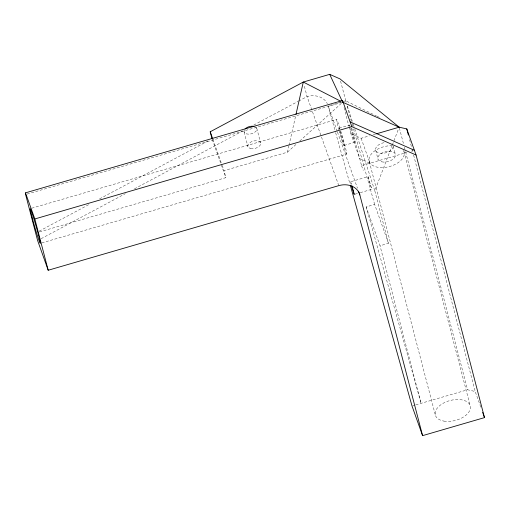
<?xml version="1.0" encoding="UTF-8"?>
<svg xmlns="http://www.w3.org/2000/svg" width="510" height="510" viewBox="0 0 510 510"><rect width="100%" height="100%" fill="white"/><g stroke="black" fill="none" stroke-linecap="round" stroke-linejoin="round"><path stroke-width="0.38" stroke-dasharray="2.55 1.91" d="M222.181 165.418L224.043 170.646L287.442 152.184L288.838 146.019M289.011 145.248L295.8 115.19M388.48 243.302L374.64 204.446L366.186 206.907L380.026 245.763L388.48 243.302L374.805 190.785L392.082 145.675M392.368 144.936L398.597 128.667M360.309 192.646L371.733 189.318L368.092 176.658L350.58 181.758L351.129 184.524M368.092 176.658L371.733 189.318M287.442 152.184L296.839 143.68M299.772 141.021L342.051 102.746M39.174 231.164L89.766 204.127M99.603 198.868L209.221 140.295M41.131 238.693L125.339 193.692M134.461 188.821L244.621 129.948M253.744 125.071L297.955 101.452M298.656 101.076L307.077 96.575A18.067 14.815 -19.6 0 1 327.344 103.702M329.67 105.442L345.659 100.782L376.335 115.923M27.126 194.087L341.872 102.433M31.741 208.208L336.651 119.416M339.201 128.112L349.771 125.039M39.48 231.929L225.866 177.652L224.043 170.646M349.044 126.805L350.848 133.722L361.125 138.267L369.495 135.826M373.294 134.723L375.583 134.053M344.173 145.414L354.743 142.335M41.814 242.9L346.724 154.109A18.067 0.739 73.8 0 0 340.897 131.516M351.741 128.023L361.552 165.661L406.865 152.464M411.379 151.151L412.883 150.718M354.979 194.195L359.55 192.863M412.762 405.743L415.025 405.08M415.784 404.863L467.587 389.774L475.199 391.489L481.312 408.657M377.049 116.274L380.613 118.033M350.58 181.758L351.409 183.938M361.125 138.267L370.005 163.2L359.728 158.661L350.848 133.722M361.552 165.661L363.241 170.41M337.206 131.331L328.147 105.882L335.44 131.975M337.473 132.077L357.459 188.203M338.787 185.634L307.077 96.575L304.087 85.106M212.868 139.262L221.914 164.673M212.294 139.536L225.866 177.652M340.572 81.16L346.15 102.3M347.374 106.08L353.003 123.471M353.251 124.23L354.475 128.01M354.718 128.769L374.805 190.785M345.659 100.782L346.086 102.312M347.151 106.118L351.836 122.891M352.053 123.65L352.69 125.938M353.545 128.985L374.64 204.446M366.186 206.907L421.069 403.321L380.026 245.763M335.65 132.747L350.019 184.167M409.581 139.683L411.793 148.155M411.991 148.926L412.794 152.005M413.597 155.085L475.199 391.489M399.368 127.959L403.582 144.126M404.385 147.211L405.386 151.062M405.584 151.827L467.587 389.774M403.984 151.585L470.124 405.418M393.229 146.083L395.32 154.103M375.711 150.399L377.986 159.152M369.323 161.676L435.47 415.51M344.04 107.591L348.846 126.04M256.798 128.348L260.584 142.876M244.118 132.039L247.905 146.568M255.312 126.811A6.611 3.774 -14.6 0 1 251.723 133.754A6.611 3.774 -14.6 0 1 244.335 130.012M393.191 146.701A9.033 5.157 -14.6 0 1 383.807 153.23A9.033 5.157 -14.6 0 1 375.558 149.054A9.033 5.157 -14.6 0 1 384.942 142.519M346.724 154.109A18.067 0.739 73.8 0 1 339.367 131.287M339.016 130.012A18.067 0.739 73.8 0 1 336.619 119.436A18.067 0.739 73.8 0 1 340.023 128.692M340.329 131.089A9.033 0.37 73.8 0 1 343.848 143.323A9.033 0.37 73.8 0 1 343.045 142.437A9.033 0.37 73.8 0 1 339.526 130.203M339.252 128.96A9.033 0.37 73.8 0 1 339.819 129.585M403.384 150.354A18.067 10.308 -14.6 0 1 388.448 166.802A18.067 10.308 -14.6 0 1 369.119 158.323A18.067 10.308 -14.6 0 1 392.757 145.688M350.899 128.016A9.033 0.37 73.8 0 1 354.284 139.727A9.033 0.37 73.8 0 1 353.965 140.409A9.033 0.37 73.8 0 1 350.523 128.82M350.096 127.124A9.033 0.37 73.8 0 1 350 125.492M250.659 148.55A6.611 3.774 -14.6 0 0 260.693 143.865A6.611 3.774 -14.6 0 0 251.379 141.761A6.611 3.774 -14.6 0 0 250.659 148.55M443.981 421.113A18.067 10.308 -14.6 0 0 470.469 407.413A18.067 10.308 -14.6 0 0 443.942 402.868A18.067 10.308 -14.6 0 0 443.981 421.113M381.754 161.855A9.033 5.157 -14.6 0 0 395.473 155.454A9.033 5.157 -14.6 0 0 382.736 152.579A9.033 5.157 -14.6 0 0 381.754 161.855"/><path stroke-width="0.76" d="M295.978 114.418L303.291 82.046L329.709 74.352L339.985 78.897L399.164 127.188L406.776 128.902L416.077 155.027L484.5 417.613L422.58 435.648L412.01 405.96L350.453 185.697M212.032 138.79L210.203 131.79L303.291 82.046L340.527 101.133M422.58 435.648L359.856 194.941A18.067 14.815 -19.6 0 0 338.787 185.634L48.195 270.249L37.625 240.567L25.602 194.533L25.5 192.844L342.535 100.521L351.836 126.646L416.077 155.027M25.5 192.844L34.833 218.962L351.836 126.646M376.342 133.837L399.164 127.188L397.736 126.48M329.709 74.352L342.637 102.21L399.164 127.188M350.147 121.896L414.388 150.278M482.638 412.392L484.5 417.613M358.524 191.199L359.856 194.941M210.203 131.79L212.6 138.516M352.008 185.844L354.22 194.418L351.53 186.003M406.776 128.902L408.376 135.061M34.833 218.962L48.195 270.249M342.535 100.521L342.637 102.21M245.074 128.979A6.611 3.774 -14.6 0 1 254.044 126.372M32.034 217.222A18.067 0.739 73.8 0 0 40.284 243.346A18.067 0.739 73.8 0 0 33.424 217.432A18.067 0.739 73.8 0 0 32.034 217.222"/></g></svg>
